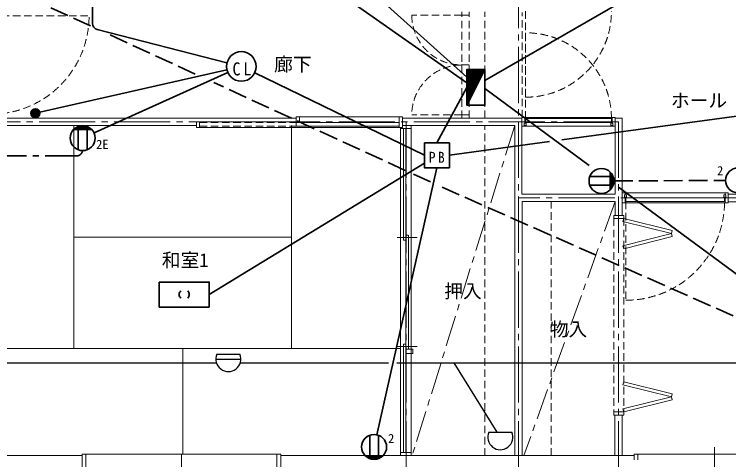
# Model space of a CAD drawing. Units: millimetres at full size, sheet at 1:50; details may follow other scales. Extents: x -9674 to 9699, y -6794 to 6791.
# Drawn here: x -2142 to 3581, y -2245 to 1324 of the extents above; entities that cross this region are included whole.
import ezdxf
from ezdxf.enums import TextEntityAlignment as Align

# ---------------------------------------------------------------- set-up
doc = ezdxf.new("R2010")
doc.units = ezdxf.units.MM
doc.header["$LTSCALE"] = 50
for name, pattern in [('CHAIN1', [8, 5, -1, 1, -1]), ('CHAIN2', [12, 9, -1, 1, -1]), ('DASHED1', [1.8, 1.2, -0.6]), ('DASHED3', [4, 3, -1])]:
    doc.linetypes.add(name, pattern=pattern)
for name, color, linetype, lineweight in [('1-0_芯', 134, 'CHAIN2', 9), ('1-2_間仕切', 134, 'Continuous', 9), ('1-3_建具', 134, 'Continuous', 9), ('1-4_仕上げ', 134, 'Continuous', 9), ('1-7_その他', 134, 'DASHED1', 9), ('1-8_ハッチ', 134, 'Continuous', 9), ('1-C_梁', 134, 'DASHED1', 9), ('2-0_芯', 2, 'Continuous', 35), ('2-E', 2, 'Continuous', 35), ('3-3', 1, 'Continuous', 25), ('3-E', 3, 'Continuous', 35)]:
    doc.layers.add(name, color=color, linetype=linetype, lineweight=lineweight)
doc.layers.add('1-A_文字', color=134, linetype='Continuous')
doc.styles.add('ＭＳ ゴシック', font='')
doc.styles.get('ＭＳ ゴシック').set_extended_font_data('MS Gothic')

msp = doc.modelspace()

# ---------------------------------------------------------------- linework, layer by layer
at = {"layer": '1-0_芯'}
for p, q in [((1897.5, -3587.09), (1897.5, 4842.91)), ((-8542.5, 462.91), (2697.5, 462.91)), ((997.5, -3587.09), (997.5, 462.91)), ((2697.5, -3587.09), (2697.5, 462.91)), ((8067.5, -147.09), (1897.5, -147.09))]:
    msp.add_line(p, q, dxfattribs=at)
at = {"layer": '1-2_間仕切'}
for p, q in [((-2632.5, 492.91), (117.5, 492.91)), ((-657.5, 462.91), (117.5, 462.91)), ((967.5, 492.91), (1923.5, 492.91)), ((1923.5, -117.09), (1923.5, 492.91)), ((2671.5, 492.91), (2727.5, 492.91)), ((2671.5, -117.09), (2671.5, 492.91)), ((2727.5, -117.09), (2727.5, 492.91)), ((-2632.5, 432.91), (-682.5, 432.91)), ((967.5, 432.91), (1867.5, 432.91)), ((1867.5, -2212.09), (1867.5, 432.91)), ((1923.5, -117.09), (2671.5, -117.09)), ((5102.5, -117.09), (3577.5, -117.09)), ((1927.5, -177.09), (2671.5, -177.09)), ((1927.5, -2212.09), (1927.5, -177.09)), ((2671.5, -177.09), (2671.5, -287.09)), ((2727.5, -287.09), (2727.5, -177.09)), ((5102.5, -178.09), (3577.5, -178.09)), ((2667.5, -2212.09), (2667.5, -1887.09)), ((2727.5, -2212.09), (2727.5, -1887.09))]:
    msp.add_line(p, q, dxfattribs=at)
at = {"layer": '1-3_建具', "linetype": 'DASHED1'}
for p, q in [((1442.5, 1317.91), (1042.5, 1317.91)), ((1442.5, 492.91), (1442.5, 1342.91)), ((1502.5, 1317.91), (1442.5, 1317.91)), ((1502.5, 492.91), (1502.5, 1342.91)), ((1953.5, 1347.91), (1953.5, 659.91)), ((-2332.5, 1312.91), (-1542.5, 1312.91)), ((1953.5, 487.91), (1953.5, 1175.91)), ((1442.5, 917.91), (1502.5, 917.91)), ((1442.5, 517.91), (1042.5, 517.91)), ((1442.5, 517.91), (1502.5, 517.91)), ((-657.5, 457.91), (117.5, 457.91)), ((-657.5, 427.91), (117.5, 427.91)), ((2757.5, -177.09), (2757.5, -967.09)), ((2660, -312.09), (2660, -1862.09)), ((2740, -312.09), (2740, -1862.09))]:
    msp.add_line(p, q, dxfattribs=at)
at = {"layer": '1-3_建具'}
for p, q in [((-682.5, 462.91), (-682.5, 437.91)), ((-682.5, 417.91), (-682.5, 462.91)), ((-657.5, 417.91), (-657.5, 462.91)), ((142.5, 502.91), (117.5, 502.91)), ((117.5, 462.91), (117.5, 502.91)), ((142.5, 462.91), (117.5, 462.91)), ((117.5, 427.91), (117.5, 457.91)), ((117.5, 457.91), (942.5, 457.91)), ((142.5, 502.91), (942.5, 502.91)), ((142.5, 462.91), (142.5, 502.91)), ((967.5, 502.91), (942.5, 502.91)), ((942.5, 502.91), (942.5, 417.91)), ((967.5, 417.91), (967.5, 502.91)), ((1948.5, 497.91), (1923.5, 497.91)), ((1948.5, 452.91), (1948.5, 497.91)), ((2646.5, 497.91), (1948.5, 497.91)), ((1953.5, 487.91), (1953.5, 457.91)), ((1953.5, 487.91), (2641.5, 487.91)), ((2641.5, 457.91), (1953.5, 457.91)), ((2641.5, 487.91), (2641.5, 457.91)), ((2646.5, 497.91), (2671.5, 497.91)), ((2646.5, 452.91), (2646.5, 497.91)), ((2671.5, 487.91), (2671.5, 497.91)), ((-657.5, 417.91), (-682.5, 417.91)), ((-657.5, 417.91), (942.5, 417.91)), ((117.5, 427.91), (942.5, 427.91)), ((967.5, 417.91), (942.5, 417.91)), ((952.5, 417.91), (952.5, 407.91)), ((1037.5, 407.91), (952.5, 407.91)), ((952.5, -2188.09), (952.5, 407.91)), ((975, 407.91), (975, -485.42)), ((995, -485.42), (995, 407.91)), ((1037.5, 407.91), (1037.5, 432.91)), ((1037.5, 407.91), (1037.5, -2188.09)), ((1943.5, 452.91), (1943.5, 432.91)), ((1943.5, 452.91), (1958.5, 452.91)), ((1943.5, 432.91), (1958.5, 432.91)), ((1948.5, 427.91), (1948.5, 432.91)), ((1948.5, 427.91), (2646.5, 427.91)), ((1958.5, 452.91), (1958.5, 432.91)), ((2636.5, 452.91), (2636.5, 432.91)), ((2651.5, 452.91), (2636.5, 452.91)), ((2651.5, 432.91), (2636.5, 432.91)), ((2646.5, 427.91), (2646.5, 432.91)), ((2646.5, 427.91), (2671.5, 427.91)), ((2651.5, 452.91), (2651.5, 432.91)), ((2727.5, -187.09), (2727.5, -107.09)), ((2727.5, -107.09), (2752.5, -107.09)), ((2752.5, -122.09), (2752.5, -107.09)), ((3552.5, -107.09), (2752.5, -107.09)), ((3552.5, -107.09), (3577.5, -107.09)), ((3552.5, -122.09), (3552.5, -107.09)), ((2762.5, -122.09), (2747.5, -122.09)), ((2747.5, -122.09), (2747.5, -142.09)), ((2747.5, -142.09), (2762.5, -142.09)), ((2757.5, -147.09), (2757.5, -177.09)), ((3547.5, -147.09), (2757.5, -147.09)), ((2762.5, -142.09), (2762.5, -122.09)), ((3542.5, -142.09), (3542.5, -122.09)), ((3557.5, -122.09), (3542.5, -122.09)), ((3557.5, -142.09), (3542.5, -142.09)), ((3547.5, -177.09), (3547.5, -147.09)), ((3552.5, -142.09), (3552.5, -187.09)), ((3557.5, -142.09), (3557.5, -122.09)), ((2727.5, -187.09), (2752.5, -187.09)), ((2757.5, -177.09), (3547.5, -177.09)), ((2740, -287.09), (2660, -287.09)), ((2733.94, -336.34), (2740, -312.09)), ((2740, -312.09), (2740, -287.09)), ((2733.94, -530.37), (3121.99, -433.35)), ((3128.06, -457.61), (2740, -554.62)), ((3121.99, -433.35), (3128.06, -457.61)), ((1085, -465.42), (925, -465.42)), ((975, -485.42), (995, -485.42)), ((2733.94, -530.37), (2740, -554.62)), ((1085, -1338.75), (925, -1338.75)), ((975, -1318.75), (995, -1318.75)), ((975, -1318.75), (975, -2188.09)), ((995, -1318.75), (995, -2188.09)), ((2733.94, -1643.8), (2740, -1619.55)), ((2733.94, -1643.8), (3121.99, -1740.82)), ((3128.06, -1716.57), (2740, -1619.55)), ((3121.99, -1740.82), (3128.06, -1716.57)), ((2740, -1862.09), (2660, -1862.09)), ((2660, -1887.09), (2660, -1862.09)), ((2740, -1887.09), (2660, -1887.09)), ((2733.94, -1837.83), (2740, -1862.09)), ((2740, -1887.09), (2740, -1862.09)), ((3467.5, -2420.57), (3467.5, -2143.61)), ((-1597.5, -2200.09), (-1597.5, -2302.09)), ((-1597.5, -2200.09), (-1567.5, -2200.09)), ((-1567.5, -2200.09), (-1567.5, -2302.09)), ((-1567.5, -2200.09), (-37.5, -2200.09)), ((-802.5, -2475.57), (-802.5, -2198.61)), ((-37.5, -2200.09), (-37.5, -2302.09)), ((-7.5, -2200.09), (-37.5, -2200.09)), ((-7.5, -2200.09), (-7.5, -2302.09)), ((1037.5, -2188.09), (952.5, -2188.09)), ((952.5, -2212.09), (952.5, -2188.09)), ((1037.5, -2212.09), (952.5, -2212.09)), ((1037.5, -2212.09), (1037.5, -2188.09)), ((2822.5, -2200.09), (2822.5, -2201.12)), ((2822.5, -2200.09), (2822.5, -2247.09)), ((2822.5, -2200.09), (2852.5, -2200.09)), ((2852.5, -2200.09), (2852.5, -2247.09)), ((4082.5, -2200.09), (2852.5, -2200.09))]:
    msp.add_line(p, q, dxfattribs=at)
for points in [[(-657.5, 417.91), (-657.5, 462.91), (-682.5, 462.91)], [(1948.5, 427.91), (1923.5, 427.91), (1923.5, 497.91)], [(3552.5, -187.09), (3577.5, -187.09), (3577.5, -107.09)], [(2752.5, -142.09), (2752.5, -187.09), (3552.5, -187.09)], [(2740, -312.09), (2660, -312.09), (2660, -287.09)], [(2733.94, -336.34), (3121.99, -433.35), (3128.06, -409.1), (2740, -312.09)], [(995, -1358.75), (995, -445.42), (1015, -445.42), (1015, -1358.75)], [(2733.94, -1837.83), (3121.99, -1740.82), (3128.06, -1765.07), (2740, -1862.09)]]:
    msp.add_lwpolyline(points, dxfattribs=at)
msp.add_lwpolyline([(995, -1393.75), (1050, -1393.75), (1050, -1358.75), (995, -1358.75)], close=True, dxfattribs=at)
at = {"layer": '1-3_建具', "linetype": 'DASHED1'}
for centre, radius, start, end in [((1442.5, 1317.91), 400, 180, 270), ((1953.5, 1347.91), 688, 270, 0), ((-2332.5, 1312.91), 790, 270, 360), ((1953.5, 487.91), 688, 0, 90), ((1442.5, 517.91), 400, 90, 180), ((2757.5, -177.09), 790, 270, 0)]:
    msp.add_arc(centre, radius, start, end, dxfattribs=at)
at = {"layer": '1-4_仕上げ'}
for p, q in [((-1665, 432.91), (-1665, -1353.75)), ((80, 432.91), (80, -1353.75)), ((-1665, -460.42), (80, -460.42)), ((-2537.5, -1353.75), (952.5, -1353.75)), ((-792.5, -1353.75), (-792.5, -2200.09))]:
    msp.add_line(p, q, dxfattribs=at)
at = {"layer": '1-7_その他', "linetype": 'CHAIN1'}
for p, q in [((1867.5, 432.91), (1045.27, -2212.09)), ((2671.5, -177.09), (1940.08, -2212.09))]:
    msp.add_line(p, q, dxfattribs=at)
at = {"layer": '1-8_ハッチ'}
for p, q in [((-3868, -2212.09), (-1597.5, -2212.09)), ((-7.5, -2212.09), (2822.5, -2212.09))]:
    msp.add_line(p, q, dxfattribs=at)
at = {"layer": '1-C_梁'}
for p, q in [((1627.5, 492.91), (1627.5, 1342.91)), ((1927.5, 497.91), (1927.5, 1337.91)), ((1627.5, -2212.09), (1627.5, 432.91)), ((2157.5, -2212.09), (2157.5, -177.09))]:
    msp.add_line(p, q, dxfattribs=at)
at = {"layer": '2-0_芯'}
for p, q in [((-21.15, 1830.87), (1483.47, 775.49)), ((3088.68, 1636.72), (1627.5, 793.83)), ((696.76, 1528.96), (1483.47, 820.34)), ((-1514.53, 1250.47), (-1514.53, 1406.03)), ((-1476.95, 1202.04), (-437.98, 935.69)), ((-438.74, 879.83), (-1936.89, 538.89)), ((-1502.8, 373.21), (-431.17, 857.29)), ((1143.84, 194.15), (-216.08, 854.32)), ((1243.84, 294.15), (1483.47, 738.74)), ((2462.68, 113.43), (1627.5, 730.07)), ((-2000.81, 509.3), (-2000.81, 552.51)), ((-1991.2, 500.44), (-1991.2, 561.36)), ((-1981.6, 496.2), (-1981.6, 565.61)), ((-1972, 494.9), (-1972, 566.91)), ((-1962.4, 496.2), (-1962.4, 565.61)), ((-1952.8, 500.44), (-1952.8, 561.36)), ((-1943.19, 509.3), (-1943.19, 552.51)), ((2244.9, 317.44), (3952.32, 551.06)), ((-1522.53, 402.05), (-1665.36, 402.05)), ((-1525.61, 405.05), (-1662.29, 405.05)), ((-1532.64, 411.05), (-1655.26, 411.05)), ((-1541.27, 417.05), (-1646.63, 417.05)), ((-1552.48, 423.05), (-1635.41, 423.05)), ((-1628.95, 425.73), (-1628.95, 238.33)), ((-1569.63, 429.05), (-1618.27, 429.05)), ((-1558.95, 425.73), (-1558.95, 238.33)), ((1343.84, 194.15), (2146.38, 303.96)), ((-580.41, -921.3), (1143.84, 131.47)), ((762.65, -2045.09), (1243.84, 94.15)), ((2631.9, -82.47), (2631.9, 60.36)), ((2634.9, -79.39), (2634.9, 57.29)), ((2468.19, 23.95), (2655.58, 23.95)), ((2640.9, -72.36), (2640.9, 50.26)), ((2646.9, -63.73), (2646.9, 41.63)), ((2652.9, -52.52), (2652.9, 30.41)), ((2658.9, -35.37), (2658.9, 13.27)), ((2468.19, -46.05), (2655.58, -46.05)), ((4276.35, -1225.67), (2697.47, -59.93)), ((-980.41, -1021.3), (-980.41, -821.3)), ((-580.41, -1021.3), (-980.41, -1021.3)), ((705.7, -2236.37), (705.7, -2048.97)), ((775.7, -2236.37), (775.7, -2048.97)), ((812.11, -2212.68), (669.28, -2212.68)), ((809.04, -2215.69), (672.36, -2215.69)), ((802.01, -2221.69), (679.39, -2221.69)), ((793.38, -2227.69), (688.02, -2227.69)), ((782.16, -2233.69), (699.23, -2233.69)), ((765.02, -2239.69), (716.38, -2239.69))]:
    msp.add_line(p, q, dxfattribs=at)
at = {"layer": '2-0_芯', "linetype": 'CHAIN1'}
msp.add_line((-1643.95, 188.98), (-2419.78, 188.98), dxfattribs=at)
at = {"layer": '2-0_芯'}
msp.add_lwpolyline([(-580.41, -1021.3), (-580.41, -821.3), (-980.41, -821.3)], dxfattribs=at)
for centre, radius in [((-1972, 530.9), 36.01), ((-1593.95, 332.03), 100.02), ((2561.89, -11.05), 100.02), ((3655.79, -6.64), 100.02), ((740.7, -2142.67), 100.02)]:
    msp.add_circle(centre, radius, dxfattribs=at)
for centre, radius, start, end in [((-1464.53, 1250.47), 50, 180, 255.62115), ((-780.33, -921.29), 40.08, 134.60825, 225.39172), ((-780.49, -921.29), 40.08, 314.60825, 45.39172)]:
    msp.add_arc(centre, radius, start, end, dxfattribs=at)
at = {"layer": '2-0_芯', "linetype": 'CHAIN1'}
msp.add_arc((-1643.95, 238.98), 50, 270, 351.98562, dxfattribs=at)
at = {"layer": '2-E'}
for p, q in [((1486.37, 600.5), (1486.37, 882.77)), ((1490.69, 609.14), (1490.69, 882.77)), ((1495.01, 617.78), (1495.01, 882.77)), ((1499.33, 626.42), (1499.33, 882.77)), ((1503.65, 635.06), (1503.65, 882.77)), ((1507.97, 643.7), (1507.97, 882.77)), ((1512.29, 652.34), (1512.29, 882.77)), ((1516.61, 660.98), (1516.61, 882.77)), ((1520.93, 669.62), (1520.93, 882.77)), ((1525.25, 678.26), (1525.25, 882.77)), ((1529.57, 686.9), (1529.57, 882.77)), ((1533.89, 695.54), (1533.89, 882.77)), ((1538.21, 704.18), (1538.21, 882.77)), ((1542.53, 712.82), (1542.53, 882.77)), ((1546.85, 721.46), (1546.85, 882.77)), ((1551.17, 730.1), (1551.17, 882.77)), ((1555.49, 738.74), (1555.49, 882.77)), ((1559.81, 747.38), (1559.81, 882.77)), ((1564.13, 756.02), (1564.13, 882.77)), ((1568.45, 764.66), (1568.45, 882.77)), ((1572.77, 773.3), (1572.77, 882.77)), ((1577.09, 781.94), (1577.09, 882.77)), ((1581.41, 790.58), (1581.41, 882.77)), ((1585.73, 799.22), (1585.73, 882.77)), ((1590.05, 807.86), (1590.05, 882.77)), ((1594.37, 816.5), (1594.37, 882.77)), ((1598.69, 825.14), (1598.69, 882.77)), ((1603.01, 833.78), (1603.01, 882.77)), ((1607.33, 842.42), (1607.33, 882.77)), ((1611.65, 851.06), (1611.65, 882.77)), ((1615.97, 859.7), (1615.97, 882.77)), ((1620.29, 868.34), (1620.29, 882.77)), ((1624.61, 876.98), (1624.61, 882.77)), ((1627.5, 882.77), (1627.5, 594.71)), ((1483.47, 638.74), (1483.47, 838.74))]:
    msp.add_line(p, q, dxfattribs=at)
at = {"layer": '2-E', "linetype": 'DASHED3'}
msp.add_line((2661.91, -10.65), (3555.77, -7.05), dxfattribs=at)
at = {"layer": '2-E'}
for points in [[(1483.47, 594.71), (1483.47, 882.77), (1627.5, 882.77)], [(1627.5, 594.71), (1483.47, 594.71), (1627.5, 882.77)]]:
    msp.add_lwpolyline(points, dxfattribs=at)
msp.add_lwpolyline([(1143.84, 294.15), (1343.84, 294.15), (1343.84, 94.15), (1143.84, 94.15)], close=True, dxfattribs=at)
msp.add_circle((-322.93, 906.19), 118.77, dxfattribs=at)
at = {"layer": '3-3'}
for p, q in [((-518.08, -1398.44), (-334.71, -1398.44)), ((-3871.55, -1468.45), (-521.81, -1468.45)), ((-526.41, -1438.44), (-326.37, -1438.44)), ((-330.97, -1468.45), (855.24, -1468.45)), ((923.06, -1468.45), (4431.69, -1468.45)), ((1726.12, -2024.61), (1380.73, -1468.45)), ((1659.27, -2024.61), (1842.64, -2024.61))]:
    msp.add_line(p, q, dxfattribs=at)
for centre in [(-426.39, -1438.43), (1750.96, -2064.61)]:
    msp.add_arc(centre, 100.03, 156.4305, 23.56947, dxfattribs=at)
at = {"layer": '3-E', "linetype": 'DASHED3'}
for p, q in [((-1530.15, 1230.73), (-2037.88, 1463.99)), ((-691.48, 845.44), (-1413.68, 1177.22)), ((988.63, 73.59), (-542, 776.77)), ((1191.27, -19.51), (1052.75, 44.13)), ((4349.2, -1414.62), (1250.29, -46.62))]:
    msp.add_line(p, q, dxfattribs=at)

# ---------------------------------------------------------------- texts
at = {"layer": '1-A_文字', "style": 'ＭＳ ゴシック'}
for s, p in [('廊下', (-60.67, 835.83)), ('ホール', (3118.15, 545.02)), ('和室1', (-959.95, -733.6)), ('押入', (1302.5, -982.09)), ('物入', (2147.5, -1287.09))]:
    msp.add_text(s, height=110, dxfattribs=at).set_placement(p, align=Align.BOTTOM_LEFT)
at = {"layer": '2-0_芯', "color": 7, "style": 'ＭＳ ゴシック'}
for s, p in [('2E', (-1486.01, 223.26)), ('2', (3487.55, 12.9)), ('2', (852.43, -2133.62))]:
    msp.add_text(s, height=73.31, dxfattribs=at).set_placement(p, align=Align.BOTTOM_LEFT)
at = {"layer": '2-E', "color": 7, "attachment_point": 7, "style": 'ＭＳ ゴシック'}
for s, insert, char_height in [('\\T1.36;\\W0.9;CL', (-394.01, 832.59), 104.5), ('\\T1.36;\\W0.9;PB', (1178.84, 134.15), 87.98)]:
    msp.add_mtext(s, dxfattribs=dict(at, insert=insert, char_height=char_height))

doc.saveas('drawing.dxf')
